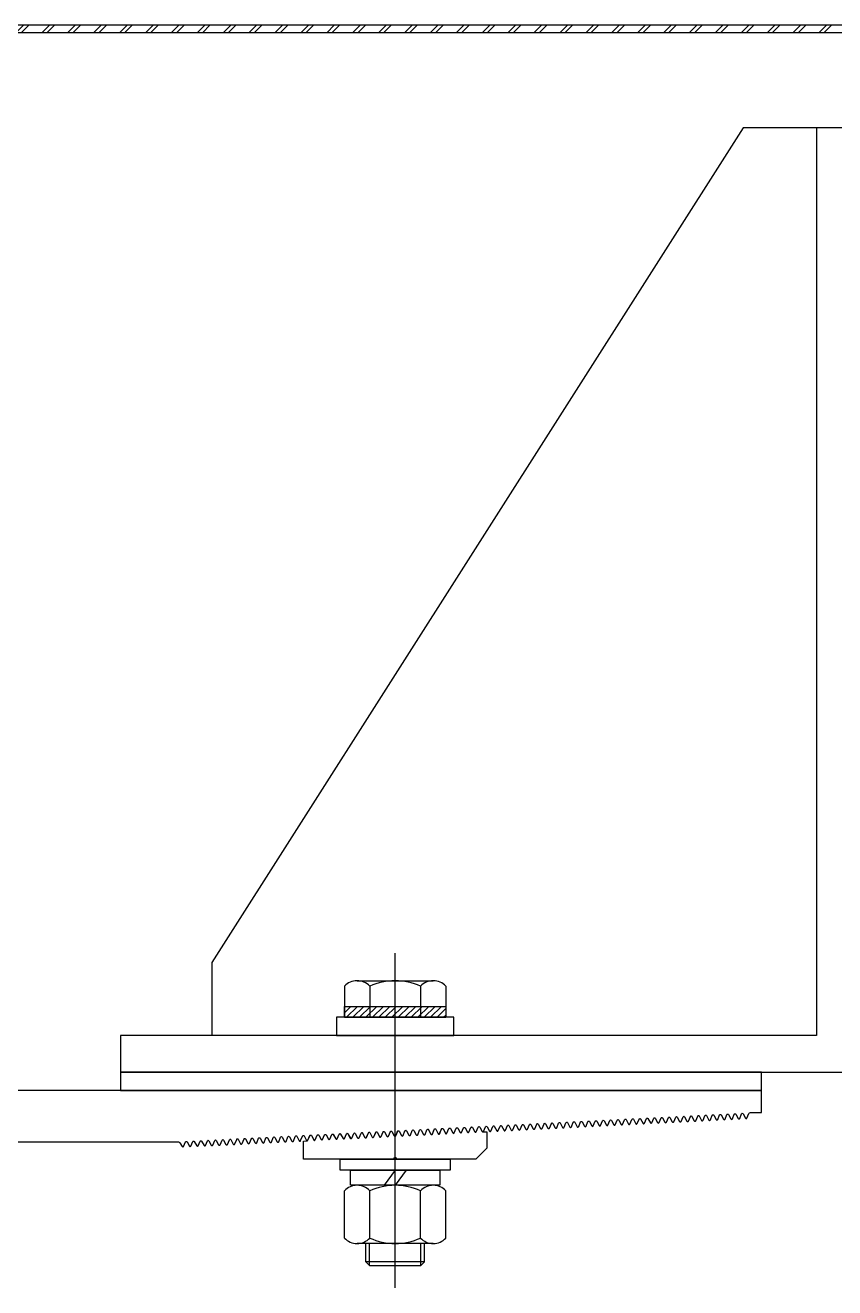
# Model space of a CAD drawing. Header units: millimetres. Extents: x 434053 to 1059003, y -2417481 to 936527.
# Drawn here: x 562487.8 to 562708.7, y -2234732.5 to -2234387.7 of the extents above; entities that cross this region are included whole.
import ezdxf

# ---------------------------------------------------------------- set-up
doc = ezdxf.new("R2010")
doc.units = ezdxf.units.MM
doc.header["$LTSCALE"] = 1000
doc.header["$MEASUREMENT"] = 0
for name, pattern in [('CENTER', [2, 1.25, -0.25, 0.25, -0.25]), ('HIDDEN', [9.524999999999999, 6.35, -3.175]), ('HIDDEN2', [4.762499999999999, 3.175, -1.5875])]:
    doc.linetypes.add(name, pattern=pattern)
doc.layers.get('Defpoints').update_dxf_attribs({"color": 6})
for name, color, linetype in [('ELASTROMER-V', 241, 'Continuous'), ('EXTRUSION2', 133, 'Continuous'), ('FASTENER', 191, 'Continuous'), ('GRID', 8, 'CENTER'), ('STEEL', 3, 'Continuous'), ('STEEL-V', 71, 'Continuous'), ('WELD', 6, 'Continuous')]:
    doc.layers.add(name, color=color, linetype=linetype)

# ---------------------------------------------------------------- blocks, each defined once
blk = doc.blocks.new('M16.7')
at = {"color": 0, "linetype": 'ByBlock'}
for p, q in [((-8.0000008946663, 28), (-7.0000008946663, 29)), ((-8.0000008946663, 28), (-8.0000008946663, 23.00000000000091)), ((-8.0000008946663, 28), (7.9999991053337, 28)), ((6.9999991053337, 29), (-7.0000008946663, 29)), ((6.9999991053337, 29), (7.9999991053337, 28)), ((7.9999991053337, 28), (7.9999991053337, 23.00000000000091)), ((-13.85640646055083, 21.50000000000182), (-13.85640646055083, 8.600000000000364)), ((-10.39230484541321, 23.00000000000091), (10.39230484541338, 23.00000000000091)), ((-6.928203230275699, 21.50000000000091), (-6.928203230280701, 8.599999999994907)), ((6.928203230275585, 21.50000000000091), (6.928203230275528, 8.600000000000364)), ((13.85640646055111, 21.50000000000091), (13.85640646055117, 8.600000000000364)), ((-10.39230484541321, 7.100000000000364), (10.39230484541338, 7.100000000000364)), ((-2.9788243648199, 3), (1.875832822406664e-12, 7.100000000000364)), ((1.875832822406664e-12, 3), (2.978824364823652, 7.100000000000364))]:
    blk.add_line(p, q, dxfattribs=at)
at = {"color": 0, "linetype": 'HIDDEN'}
for p, q in [((-7.0000008946663, 29), (-7.0000008946663, 23.00000000000091)), ((6.9999991053337, 29), (6.9999991053337, 23.00000000000091))]:
    blk.add_line(p, q, dxfattribs=at)
at = {"color": 0, "linetype": 'ByBlock'}
for points in [[(-12.19999999999885, 7.100000000000364), (12.19999999999897, 7.100000000000364), (12.19999999999897, 3), (-12.19999999999885, 3), (-12.19999999999885, 7.100000000000364)], [(-14.99999999999994, 3), (15.00000000000006, 3), (15.00000000000006, 0), (-14.99999999999994, 0), (-14.99999999999994, 3)]]:
    blk.add_lwpolyline(points, dxfattribs=at)
for centre, radius, start, end in [((-10.39230484541321, 18.25000000000136), 4.749999999999551, 43.1735511072619, 136.8264488927381), ((0, 6.250000000000455), 16.75000000000049, 65.56730232054626, 114.4326976794537), ((10.39230484541338, 18.25000000000045), 4.75000000000038, 43.1735511072619, 136.8264488927381), ((-10.39230484541321, 11.84999999999991), 4.749999999999551, 223.1735511072619, 316.8264488927381), ((0, 23.85000000000082), 16.75000000000049, 245.5673023205433, 294.4326976794567), ((10.39230484541338, 11.85000000000082), 4.75000000000038, 223.1735511072619, 316.8264488927381)]:
    blk.add_arc(centre, radius, start, end, dxfattribs=at)
blk = doc.blocks.new('M16.2')
at = {"color": 0, "linetype": 'ByBlock'}
for p, q in [((-13.856406460551, 8.50000000000091), (-13.856406460551, 0)), ((-10.39230484541338, 10), (10.39230484541321, 10)), ((-6.928203230275869, 8.5), (-6.928203230279166, 1.818989403545856e-12)), ((6.928203230275415, 8.5), (6.928203230275415, 1.818989403545856e-12)), ((13.85640646055094, 8.5), (13.856406460551, 0)), ((-13.856406460551, 0), (13.856406460551, 0))]:
    blk.add_line(p, q, dxfattribs=at)
for centre, radius, start, end in [((-10.39230484541338, 5.250000000000455), 4.749999999999551, 43.17355110725967, 136.8264488927403), ((-1.70530256582424e-13, -6.750000000000455), 16.75000000000049, 65.56730232054626, 114.4326976794537), ((10.39230484541321, 5.249999999999545), 4.75000000000038, 43.1735511072619, 136.8264488927381)]:
    blk.add_arc(centre, radius, start, end, dxfattribs=at)
blk = doc.blocks.new('*U367')
at = {"layer": 'GRID'}
blk.add_line((0.00234562788331701, 73.86822365231805), (1.818989403545856e-12, -17.50566982791224), dxfattribs=at)
at = {"color": 0, "linetype": 'ByBlock', "extrusion": (0, 0, -1), "zscale": -1}
blk.add_blockref('M16.7', (-0.005583318443443804, 38.7825238655822), dxfattribs=at)
at = {"color": 0, "linetype": 'ByBlock', "xscale": -1, "rotation": 180}
blk.add_blockref('M16.2', (0, 0), dxfattribs=at)
blk = doc.blocks.new('A$C10057B61')
at = {"layer": 'STEEL-V', "linetype": 'ByBlock'}
h = blk.add_hatch(dxfattribs=at)
h.set_pattern_fill('Q119', color=256, scale=10, angle=315, style=0, pattern_type=2)
h.set_pattern_definition([(45, (-81188.94440094358, 42668.95097916666), (-3.535533905932737, 3.535533905932739), []), (45, (-81188.23729416239, 42668.24387238547), (-3.535533905932737, 3.535533905932739), [])])
h.paths.add_polyline_path([(15466.85945103632, 12517.6059393473), (15466.8594684928, 12517.6059850445), (15120.85944438563, 12517.6059850445), (15120.85939687339, 12498.59561623773), (15127.56012132927, 12489.83641986595), (15129.13390478061, 12491.070602044), (15122.85939687339, 12499.28630284173), (15122.85946183885, 12515.60597172007), (15468.859410487, 12515.60597172007), (15468.85939303052, 12515.60599987162), (15547.54557928466, 12515.6059393473), (15555.7612800824, 12509.33143144008), (15556.99546226021, 12510.90521489177), (15548.23626588867, 12517.6059393473)])
at = {"layer": 'WELD', "linetype": 'HIDDEN2'}
h = blk.add_hatch(dxfattribs=at)
h.set_pattern_fill('ANSI31', color=256, scale=10, angle=-360.0000000000949, style=0)
h.set_pattern_definition([(44.99999999990508, (22111.54713281326, -3159.686943204608), (-0.8838834764817203, 0.8838834764846485), [])])
h.paths.add_polyline_path([(15330.00165191339, 12249.6059393445), (15357.71446483454, 12249.6059393445), (15357.71446483454, 12246.6059393445), (15330.00165191339, 12246.6059393445)])
at = {"layer": 'Defpoints', "elevation": -2.723429688390981e-08}
blk.add_lwpolyline([(15330.00165191339, 12249.6059393445), (15357.71446483454, 12249.6059393445), (15357.71446483454, 12246.6059393445), (15330.00165191339, 12246.6059393445)], close=True, dxfattribs=at)
at = {"layer": 'ELASTROMER-V', "linetype": 'HIDDEN', "elevation": -2.723429688390981e-08}
blk.add_lwpolyline([(15268.85889281589, 12231.6059393445), (15268.85889281589, 12226.6059393445), (15443.86040400178, 12226.6059393445), (15443.86040400178, 12231.6059393445)], close=True, dxfattribs=at)
at = {"layer": 'EXTRUSION2', "elevation": -2.723429688390981e-08}
blk.add_lwpolyline([(15443.90203572577, 12220.60593933333), (15443.90203572577, 12226.6059393445), (15253.73216163984, 12226.6059393445), (15134.3594233864, 12226.6059393445)], dxfattribs=at)
blk.add_lwpolyline([(15134.3594233864, 12212.6059393445), (15284.67667003768, 12212.6059393445, -0.2764679990651335), (15285.11739462486, 12212.342078791), (15285.68688605528, 12211.2791946386, 0.6335852295157945), (15286.10228529107, 12211.30022195727), (15286.62309772207, 12212.56464056345, -0.6335852295093389), (15287.03849695786, 12212.58566788211), (15287.68432863115, 12211.38030426484, 0.6335852295031684), (15288.09972786682, 12211.40133158304), (15288.62054029782, 12212.66575018922, -0.6335852295103432), (15289.03593953361, 12212.68677750789), (15289.6817712069, 12211.48141389061, 0.6335852295174673), (15290.09717044258, 12211.50244120928), (15290.61798287369, 12212.76685981546, -0.6335852295117396), (15291.03338210937, 12212.78788713412), (15291.67921378266, 12211.58252351684, 0.6335852295157945), (15292.09461301833, 12211.60355083551), (15292.61542544945, 12212.86796944169, -0.6335852295119563), (15293.03082468512, 12212.88899676036), (15293.67665635841, 12211.68363314308, 0.6335852295157945), (15294.0920555942, 12211.70466046175), (15294.6128680252, 12212.96907906793, -0.6335852295116241), (15295.02826726087, 12212.99010638613), (15295.67409893416, 12211.78474276885, 0.6335852295172923), (15296.08949816995, 12211.80577008752), (15296.61031060095, 12213.0701886937, -0.6335852295104584), (15297.02570983674, 12213.09121601237), (15297.67154150992, 12211.88585239509, 0.6335852295169605), (15298.08694074571, 12211.90687971376), (15298.60775317671, 12213.17129831994, -0.6335852295091223), (15299.0231524125, 12213.19232563861), (15299.66898408579, 12211.98696202133, 0.6335852295174073), (15300.08438332146, 12212.00798934), (15300.60519575246, 12213.27240794618, -0.6335852295102284), (15301.02059498825, 12213.29343526484), (15301.66642666154, 12212.08807164757, 0.6335852295143984), (15302.08182589721, 12212.10909896623), (15302.60263832833, 12213.37351757195, -0.6335852295111218), (15303.018037564, 12213.39454489062), (15303.66386923729, 12212.18918127334, 0.6335852295170755), (15304.07926847297, 12212.21020859201), (15304.60008090409, 12213.47462719819, -0.633585229510735), (15305.01548013976, 12213.49565451685), (15305.66131181305, 12212.29029089957, 0.6335852295157945), (15306.07671104872, 12212.31131821824), (15306.59752347984, 12213.57573682442, -0.6335852295093989), (15307.01292271551, 12213.59676414309), (15307.6587543888, 12212.39140052581, 0.6335852295174673), (15308.07415362459, 12212.41242784448), (15308.59496605559, 12213.67684645066, -0.6335852295099517), (15309.01036529138, 12213.69787376886), (15309.65619696456, 12212.49251015205, 0.6335852295157945), (15310.07159620035, 12212.51353747025), (15310.59240863135, 12213.77795607643, -0.6335852295116795), (15311.00780786714, 12213.7989833951), (15311.65363954031, 12212.59361977782, 0.6335852295170755), (15312.0690387761, 12212.61464709649), (15312.5898512071, 12213.87906570267, -0.633585229510735), (15313.00525044289, 12213.90009302134), (15313.65108211618, 12212.69472940406, 0.6335852295149649), (15314.06648135185, 12212.71575672273), (15314.58729378297, 12213.98017532891, -0.6335852295099517), (15315.00269301864, 12214.00120264757), (15315.64852469193, 12212.7958390303, 0.6335852295169605), (15316.06392392761, 12212.8168663485), (15316.58473635872, 12214.08128495514, -0.6335852295092371), (15317.0001355944, 12214.10231227335), (15317.64596726769, 12212.89694865607, 0.6335852295161861), (15318.06136650336, 12212.91797597473), (15318.58217893448, 12214.18239458092, -0.6335852295120159), (15318.99757817015, 12214.20342189958), (15319.64340984344, 12212.9980582823, 0.6335852295172923), (15320.05880907923, 12213.01908560097), (15320.57962151023, 12214.28350420715, -0.6335852295103432), (15320.99502074602, 12214.30453152582), (15321.64085241919, 12213.09916790854, 0.6335852295145136), (15322.05625165498, 12213.12019522721), (15322.57706408598, 12214.38461383339, -0.6335852295104584), (15322.99246332177, 12214.40564115159), (15323.63829499495, 12213.20027753478, 0.6335852295170158), (15324.05369423074, 12213.22130485298), (15324.57450666174, 12214.48572345916, -0.6335852295095137), (15324.98990589753, 12214.50675077783), (15325.63573757082, 12213.30138716055, 0.6335852295157393), (15326.05113680649, 12213.32241447922), (15326.57194923761, 12214.5868330854, -0.6335852295043344), (15326.98734847328, 12214.60786040407), (15327.63318014657, 12213.40249678679, 0.6335852295157945), (15328.04857938224, 12213.42352410546), (15328.56939181336, 12214.68794271164, -0.6335852295086708), (15328.98479104904, 12214.7089700303), (15329.63062272232, 12213.50360641303, 0.6335852295157945), (15330.046021958, 12213.52463373169), (15330.56683438912, 12214.78905233787, -0.6335852295103432), (15330.98223362479, 12214.81007965608), (15331.62806529808, 12213.60471603926, 0.6335852295161861), (15332.04346453387, 12213.62574335746), (15332.56427696487, 12214.89016196365, -0.6335852295112328), (15332.97967620066, 12214.91118928231), (15333.62550787383, 12213.70582566503, 0.6335852295145733), (15334.04090710962, 12213.7268529837), (15334.56171954062, 12214.99127158988, -0.6335852295104584), (15334.97711877641, 12215.01229890855), (15335.62295044959, 12213.80693529127, 0.6335852295156794), (15336.03834968538, 12213.82796260994), (15336.55916211638, 12215.09238121612, -0.6335852295103432), (15336.97456135217, 12215.11340853479), (15337.62039302546, 12213.90804491751, 0.6335852295160711), (15338.03579226113, 12213.92907223571), (15338.55660469225, 12215.19349084189, -0.6335852295088455), (15338.97200392792, 12215.21451816056), (15339.61783560121, 12214.00915454328, 0.6335852295152327), (15340.03323483688, 12214.03018186195), (15340.554047268, 12215.29460046813, -0.6335852295104584), (15340.96944650367, 12215.3156277868), (15341.61527817696, 12214.11026416952, 0.6335852295043896), (15342.03067741264, 12214.13129148819), (15342.55148984375, 12215.39571009437, -0.6335852295103432), (15342.96688907943, 12215.41673741303), (15343.61272075272, 12214.21137379576, 0.6335852295156794), (15344.02811998851, 12214.23240111442), (15344.54893241951, 12215.4968197206, -0.6335852295115647), (15344.9643316553, 12215.51784703881), (15345.61016332847, 12214.31248342153, 0.6335852295157945), (15346.02556256426, 12214.33351074019), (15346.54637499526, 12215.59792934638, -0.6335852295090622), (15346.96177423105, 12215.61895666504), (15347.60760590422, 12214.41359304776, 0.6335852295145733), (15348.02300514001, 12214.43462036643), (15348.54381757102, 12215.69903897261, -0.633585229510735), (15348.9592168068, 12215.72006629128), (15349.60504848009, 12214.514702674, 0.6335852295169605), (15350.02044771577, 12214.53572999267), (15350.54126014677, 12215.80014859885, -0.6335852295112328), (15350.95665938256, 12215.82117591752), (15351.60249105585, 12214.61581230024, 0.6335852295145733), (15352.01789029152, 12214.63683961891), (15352.53870272264, 12215.90125822462, -0.6335852295099517), (15352.95410195831, 12215.92228554329), (15353.5999336316, 12214.71692192601, 0.6335852295157945), (15354.01533286727, 12214.73794924468), (15354.53614529839, 12216.00236785086, -0.6335852295091223), (15354.95154453407, 12216.02339516953), (15355.59737620736, 12214.81803155225, 0.6335852295161861), (15356.01277544315, 12214.83905887092), (15356.53358787415, 12216.1034774771, -0.6335852295120113), (15356.94898710994, 12216.12450479576), (15357.59481878311, 12214.91914117849, 0.6335852295156794), (15358.0102180189, 12214.94016849715), (15358.5310304499, 12216.20458710333, -0.6335852295092371), (15358.94642968569, 12216.225614422), (15359.59226135886, 12215.02025080472, 0.6335852295143984), (15360.00766059465, 12215.04127812292), (15360.52847302565, 12216.3056967291, -0.6335852295103432), (15360.94387226144, 12216.32672404777), (15361.58970393473, 12215.12136043049, 0.6335852295160711), (15362.00510317041, 12215.14238774916), (15362.52591560141, 12216.40680635534, -0.6335852295087304), (15362.9413148372, 12216.42783367401), (15363.58714651049, 12215.22247005673, 0.6335852295170755), (15364.00254574616, 12215.2434973754), (15364.52335817728, 12216.50791598158, -0.6335852295090622), (15364.93875741295, 12216.52894330025), (15365.58458908624, 12215.32357968297, 0.6335852295145733), (15365.99998832191, 12215.34460700164), (15366.52080075303, 12216.60902560782, -0.6335852295106752), (15366.9361999887, 12216.63005292602), (15367.58203166199, 12215.42468930874, 0.6335852295169605), (15367.99743089778, 12215.44571662741), (15368.51824332878, 12216.71013523359, -0.6335852295103432), (15368.93364256446, 12216.73116255226), (15369.57947423775, 12215.52579893498, 0.6335852295157945), (15369.99487347354, 12215.54682625365), (15370.51568590454, 12216.81124485983, -0.6335852295086708), (15370.93108514033, 12216.83227217849), (15371.5769168135, 12215.62690856121, 0.6335852295157945), (15371.99231604929, 12215.64793587988), (15372.51312848029, 12216.91235448606, -0.6335852295103432), (15372.92852771608, 12216.93338180427), (15373.57435938937, 12215.72801818745, 0.6335852295156794), (15373.98975862504, 12215.74904550565), (15374.51057105605, 12217.01346411183, -0.6335852295099517), (15374.92597029184, 12217.0344914305), (15375.57180196512, 12215.82912781322, 0.6335852295145733), (15375.9872012008, 12215.85015513189), (15376.50801363192, 12217.11457373807, -0.6335852295087304), (15376.92341286759, 12217.13560105674), (15377.56924454088, 12215.93023743946, 0.6335852295156794), (15377.98464377655, 12215.95126475813), (15378.50545620767, 12217.21568336431, -0.6335852295103432), (15378.92085544334, 12217.23671068298), (15379.56668711663, 12216.0313470657, 0.6335852295156794), (15379.98208635242, 12216.05237438437), (15380.50289878342, 12217.31679299055, -0.6335852295031685), (15380.9182980191, 12217.33782030875), (15381.56412969239, 12216.13245669194, 0.6335852295160711), (15381.97952892818, 12216.15348401014), (15382.50034135918, 12217.41790261632, -0.6335852295027216), (15382.91574059497, 12217.43892993499), (15383.56157226814, 12216.23356631771, 0.6335852295153477), (15383.97697150393, 12216.25459363637), (15384.49778393493, 12217.51901224256, -0.6335852295103432), (15384.91318317072, 12217.54003956122), (15385.55901484401, 12216.33467594394, 0.6335852295152327), (15385.97441407968, 12216.35570326261), (15386.4952265108, 12217.62012186879, -0.63358522951079), (15386.91062574647, 12217.64114918746), (15387.55645741976, 12216.43578557018, 0.6335852295152327), (15387.97185665544, 12216.45681288838), (15388.49266908655, 12217.72123149503, -0.6335852295120113), (15388.90806832223, 12217.74225881323), (15389.55389999552, 12216.53689519595, 0.6335852295145733), (15389.96929923119, 12216.55792251462), (15390.49011166231, 12217.8223411208, -0.6335852295111817), (15390.90551089798, 12217.84336843947), (15391.55134257127, 12216.63800482219, 0.6335852295153477), (15391.96674180706, 12216.65903214086), (15392.48755423806, 12217.92345074704, -0.6335852295091773), (15392.90295347373, 12217.94447806571), (15393.54878514702, 12216.73911444843, 0.6335852295156794), (15393.96418438281, 12216.7601417671), (15394.48499681382, 12218.02456037328, -0.6335852295109052), (15394.9003960496, 12218.04558769148), (15395.54622772278, 12216.84022407467, 0.6335852295170755), (15395.96162695857, 12216.86125139287), (15396.48243938957, 12218.12566999905, -0.6335852295095091), (15396.89783862536, 12218.14669731772), (15397.54367029865, 12216.94133370044, 0.6335852295157945), (15397.95906953432, 12216.9623610191), (15398.47988196532, 12218.22677962529, -0.6335852295109052), (15398.89528120111, 12218.24780694395), (15399.5411128744, 12217.04244332667, 0.6335852295156243), (15399.95651211007, 12217.06347064534), (15400.47732454119, 12218.32788925152, -0.6335852295109052), (15400.89272377687, 12218.34891657019), (15401.53855545016, 12217.14355295291, 0.6335852295169605), (15401.95395468583, 12217.16458027158), (15402.47476711695, 12218.42899887729, -0.63358522951079), (15402.89016635262, 12218.45002619596), (15403.53599802591, 12217.24466257868, 0.6335852295145733), (15403.9513972617, 12217.26568989735), (15404.4722096927, 12218.53010850353, -0.6335852295096241), (15404.88760892837, 12218.5511358222), (15405.53344060166, 12217.34577220492, 0.6335852295152327), (15405.94883983745, 12217.36679952359), (15406.46965226845, 12218.63121812977, -0.6335852295120159), (15406.88505150424, 12218.65224544844), (15407.53088317742, 12217.44688183116, 0.6335852295145733), (15407.94628241321, 12217.46790914983), (15408.46709484421, 12218.73232775601, -0.6335852295111817), (15408.88249408, 12218.75335507467), (15409.52832575329, 12217.5479914574, 0.6335852295157945), (15409.94372498896, 12217.5690187756), (15410.46453741996, 12218.83343738178, -0.6335852295119563), (15410.87993665575, 12218.85446470045), (15411.52576832904, 12217.64910108317, 0.6335852295152327), (15411.94116756471, 12217.67012840183), (15412.46197999583, 12218.93454700802, -0.6335852295121261), (15412.8773792315, 12218.95557432668), (15413.52321090479, 12217.7502107094, 0.6335852295145733), (15413.93861014047, 12217.77123802807), (15414.45942257158, 12219.03565663425, -0.6335852295115647), (15414.87482180726, 12219.05668395292), (15415.52065348055, 12217.85132033564, 0.6335852295170755), (15415.93605271634, 12217.87234765431), (15416.45686514734, 12219.13676626049, -0.63358522951079), (15416.87226438301, 12219.15779357869), (15417.5180960563, 12217.95242996141, 0.6335852295144582), (15417.93349529209, 12217.97345728008), (15418.45430772309, 12219.23787588626, -0.6335852295116795), (15418.86970695888, 12219.25890320493), (15419.51553863205, 12218.05353958765, 0.6335852295169605), (15419.93093786784, 12218.07456690632), (15420.45175029885, 12219.3389855125, -0.6335852295103983), (15420.86714953464, 12219.36001283117), (15421.51298120792, 12218.15464921389, 0.6335852295018322), (15421.9283804436, 12218.17567653256), (15422.4491928746, 12219.44009513874, -0.63358522951079), (15422.86459211039, 12219.4611224574), (15423.51042378368, 12218.25575884013, 0.6335852295160711), (15423.92582301935, 12218.27678615879), (15424.44663545047, 12219.54120476451, -0.6335852295109052), (15424.86203468614, 12219.56223208318), (15425.50786635943, 12218.3568684659, 0.6335852295153477), (15425.92326559511, 12218.37789578456), (15426.44407802622, 12219.64231439075, -0.6335852295116196), (15426.8594772619, 12219.66334170941), (15427.50530893519, 12218.45797809213, 0.6335852295153477), (15427.92070817098, 12218.4790054108), (15428.44152060198, 12219.74342401698, -0.6335852295111817), (15428.85691983765, 12219.76445133565), (15429.50275151094, 12218.55908771837, 0.6335852295152327), (15429.91815074673, 12218.58011503704), (15430.43896317773, 12219.84453364322, -0.6335852295120113), (15430.85436241352, 12219.86556096142), (15431.50019408669, 12218.66019734461, 0.6335852295157945), (15431.91559332248, 12218.68122466281), (15432.43640575348, 12219.94564326899, -0.63358522951079), (15432.85180498927, 12219.96667058766), (15433.49763666245, 12218.76130697038, 0.6335852295170755), (15433.91303589824, 12218.78233428905), (15434.43384832924, 12220.04675289523, -0.63358522951079), (15434.84924756503, 12220.0677802139), (15435.49507923832, 12218.86241659662, 0.6335852295157393), (15435.91047847399, 12218.88344391529), (15436.43129090511, 12220.14786252147, -0.6335852295036752), (15436.84669014078, 12220.16888984013), (15437.49252181407, 12218.96352622285, 0.6335852295157945), (15437.90792104974, 12218.98455354106), (15438.42873348086, 12220.24897214724, -0.6335852295092326), (15438.84413271653, 12220.26999946591), (15439.48996438982, 12219.06463584863, 0.6335852295157945), (15439.90536362561, 12219.08566316729), (15440.40405109874, 12220.29636721779, -0.3038866152507922), (15440.86636832834, 12220.60593933333), (15443.90203572577, 12220.60593933333)], format="xyb", dxfattribs=at)
blk.add_lwpolyline([(15318.85455555748, 12207.82341579441), (15318.85455555748, 12212.82359241787), (15319.85327684553, 12212.87414723076, 0.290127013347504), (15320.0543151641, 12213.01625630027), (15320.57512759522, 12214.28067490645, -0.6335852295024177), (15320.99052683101, 12214.30170222465), (15321.63635850418, 12213.09633860737, 0.6335852295119666), (15322.05175773986, 12213.11736592604), (15322.57257017097, 12214.38178453222, -0.6335852295024177), (15322.98796940676, 12214.40281185089), (15323.63380107994, 12213.19744823361, 0.6335852295326837), (15324.04920031573, 12213.21847555228), (15324.57001274673, 12214.48289415846, -0.6335852295024177), (15324.98541198252, 12214.50392147712), (15325.63124365569, 12213.29855785985, 0.6335852295224356), (15326.04664289148, 12213.31958517851), (15326.5674553226, 12214.58400378469, -0.6335852295024177), (15326.98285455827, 12214.6050311029), (15327.62868623156, 12213.39966748562, 0.6335852295224356), (15328.04408546723, 12213.42069480428), (15328.56489789835, 12214.68511341047, -0.6335852295042236), (15328.98029713403, 12214.70614072913), (15329.62612880731, 12213.50077711185, 0.633585229512666), (15330.04152804299, 12213.52180443052), (15330.56234047411, 12214.7862230367, -0.6335852295024177), (15330.9777397099, 12214.80725035537), (15331.62357138307, 12213.60188673809, 0.6335852295326837), (15332.03897061886, 12213.62291405629), (15332.55978304986, 12214.88733266247, -0.6335852295024177), (15332.97518228565, 12214.90835998114), (15333.62101395882, 12213.70299636386, 0.6335852295224356), (15334.03641319461, 12213.72402368253), (15334.55722562561, 12214.98844228871, -0.6335852295024177), (15334.9726248614, 12215.00946960738), (15335.61845653458, 12213.8041059901, 0.6335852295224356), (15336.03385577037, 12213.82513330877), (15336.55466820148, 12215.08955191495, -0.6335852295024177), (15336.97006743716, 12215.11057923315), (15337.61589911045, 12213.90521561634, 0.6335852295224356), (15338.03129834612, 12213.92624293454), (15338.55211077724, 12215.19066154072, -0.6335852295024177), (15338.96751001291, 12215.21168885939), (15339.6133416862, 12214.00632524211, 0.6335852295119666), (15340.02874092187, 12214.02735256078), (15340.54955335299, 12215.29177116696, -0.6335852295024177), (15340.96495258866, 12215.31279848563), (15341.61078426195, 12214.10743486835, 0.6335852295224356), (15342.02618349763, 12214.12846218701), (15342.54699592874, 12215.39288079273, -0.6335852294926485), (15342.96239516453, 12215.4139081114), (15343.60822683771, 12214.20854449412, 0.6335852295128866), (15344.0236260735, 12214.22957181279), (15344.5444385045, 12215.49399041897, -0.6335852294926485), (15344.95983774029, 12215.51501773763), (15345.60566941346, 12214.30965412036, 0.6335852295119666), (15346.02106864925, 12214.33068143902), (15346.54188108025, 12215.5951000452, -0.6335852294926485), (15346.95728031604, 12215.61612736387), (15347.60311198921, 12214.41076374659, 0.6335852295224356), (15348.018511225, 12214.4317910648), (15348.53932365612, 12215.69620967098, -0.6335852294926485), (15348.95472289179, 12215.71723698964), (15349.60055456508, 12214.51187337236, 0.6335852295224356), (15350.01595380076, 12214.53290069103), (15350.53676623187, 12215.79731929721, -0.6335852294926485), (15350.95216546755, 12215.81834661588), (15351.59799714084, 12214.6129829986, 0.6335852295224356), (15352.01339637651, 12214.63401031727), (15352.53420880763, 12215.89842892345, -0.6335852295024177), (15352.9496080433, 12215.91945624165), (15353.59543971659, 12214.71409262437, 0.6335852295010908), (15354.01083895238, 12214.73511994304), (15354.53165138338, 12215.99953854922, -0.6335852295024177), (15354.94705061917, 12216.02056586789), (15355.59288229235, 12214.81520225061, 0.633585229512666), (15356.00828152813, 12214.83622956928), (15356.52909395914, 12216.10064817546, -0.6335852295024177), (15356.94449319493, 12216.12167549413), (15357.5903248681, 12214.91631187685, 0.6335852295042236), (15358.00572410389, 12214.93733919552), (15358.52653653501, 12216.2017578017, -0.6335852295024177), (15358.94193577068, 12216.2227851199), (15359.58776744397, 12215.01742150262, 0.633585229512666), (15360.00316667964, 12215.03844882129), (15360.52397911076, 12216.30286742747, -0.6335852295024177), (15360.93937834643, 12216.32389474614), (15361.58521001972, 12215.11853112886, 0.6335852295021971), (15362.0006092554, 12215.13955844752), (15362.52142168651, 12216.40397705371, -0.6335852295108603), (15362.93682092219, 12216.42500437237), (15363.58265259548, 12215.21964075509, 0.633585229512666), (15363.99805183115, 12215.2406680733), (15364.51886426227, 12216.50508667948, -0.6335852295024177), (15364.93426349806, 12216.52611399814), (15365.58009517123, 12215.32075038087, 0.6335852295224356), (15365.99549440702, 12215.34177769953), (15366.51630683802, 12216.60619630571, -0.6335852295024177), (15366.93170607381, 12216.62722362438), (15367.57753774698, 12215.4218600071, 0.290127013341943), (15367.79189866409, 12215.30077825626), (15368.85455555748, 12215.35456946027), (15368.85455555748, 12210.82341579441), (15365.85455555748, 12207.82341579441), (15344.32092049485, 12207.82341579441, 1.000000000007901), (15343.39998967876, 12207.82341579441)], format="xyb", close=True, dxfattribs=at)
at = {"layer": 'FASTENER', "elevation": -2.723429688390981e-08}
blk.add_lwpolyline([(15327.85805837391, 12241.6059393445), (15359.85805837391, 12241.6059393445), (15359.85805837391, 12246.6059393445), (15327.85805837391, 12246.6059393445)], close=True, dxfattribs=at)
at = {"layer": 'STEEL'}
blk.add_lwpolyline([(15466.85945103632, 12517.6059393473), (15466.8594684928, 12517.6059850445), (15120.85944438563, 12517.6059850445), (15120.85939687339, 12498.59561623773), (15127.56012132927, 12489.83641986595), (15129.13390478061, 12491.070602044), (15122.85939687339, 12499.28630284173), (15122.85946183885, 12515.60597172007), (15468.859410487, 12515.60597172007), (15468.85939303052, 12515.60599987162), (15547.54557928466, 12515.6059393473), (15555.7612800824, 12509.33143144008), (15556.99546226021, 12510.90521489177), (15548.23626588867, 12517.6059393473)], close=True, dxfattribs=at)
at = {"layer": 'STEEL-V', "elevation": -6.746124249023136e-08}
blk.add_lwpolyline([(15458.85941048688, 12489.6059393473), (15458.85941048688, 12241.6059393445), (15268.85889281589, 12241.6059393445), (15268.85889281589, 12231.6059393445), (15468.85941048688, 12231.6059393445), (15468.85941048688, 12489.6059393473)], close=True, dxfattribs=at)
blk.add_lwpolyline([(15458.85941048688, 12489.6059393473), (15438.85941048688, 12489.6059393473), (15293.85889281589, 12261.6059393445), (15293.85889281589, 12241.6059393445)], dxfattribs=at)
at = {"layer": 'FASTENER', "xscale": -1, "rotation": 180}
blk.add_blockref('*U367', (15343.85805837391, 12246.6059393445, -2.723429688390981e-08), dxfattribs=at)

msp = doc.modelspace()

# ---------------------------------------------------------------- block references
msp.add_blockref('A$C10057B61', (547244.8847612706, -2246905.268028968))

doc.saveas('drawing.dxf')
